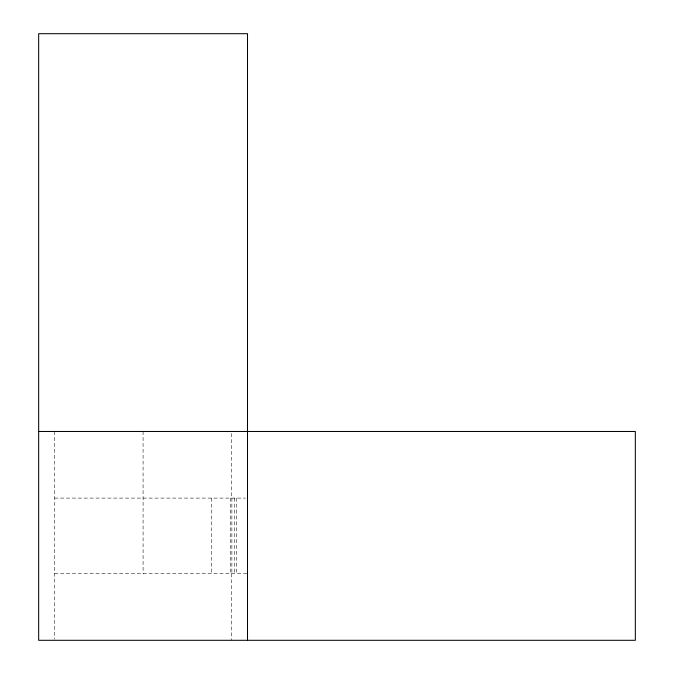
<?xml version="1.0" encoding="UTF-8"?>
<svg xmlns="http://www.w3.org/2000/svg" width="674" height="674" viewBox="0 0 674 674"><rect width="100%" height="100%" fill="white"/><g stroke="black" fill="none" stroke-linecap="round" stroke-linejoin="round"><path stroke-width="0.51" stroke-dasharray="3.37 2.53" d="M54.586 498.094L245.521 498.094M54.586 573.675L247.501 573.675M236.321 498.094L236.321 573.675M234.594 498.094L234.594 573.675M231.881 498.094L231.881 573.675M231.595 433.551L231.595 498.094M231.595 573.675L231.595 640.3M230.348 498.094L230.348 573.675M211.653 498.094L211.653 573.675M143.073 431.47L143.09 573.675M54.586 431.47L54.586 639.255"/><path stroke-width="1.01" d="M38.671 431.47L635.329 431.47L635.329 640.3L38.671 640.3L38.671 33.7L247.501 33.7L247.501 640.3"/></g></svg>
